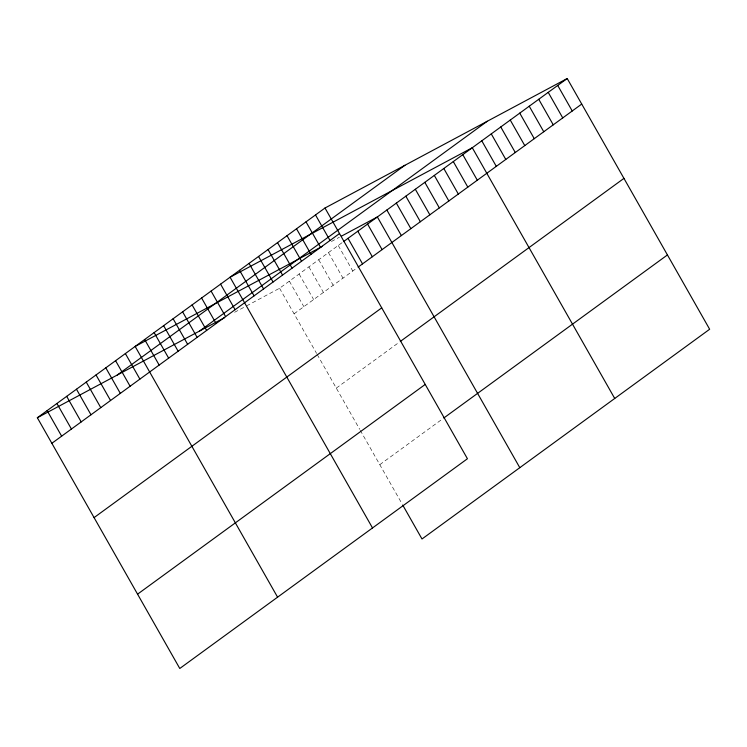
<?xml version="1.0" encoding="UTF-8"?>
<svg xmlns="http://www.w3.org/2000/svg" width="747" height="747" viewBox="0 0 747 747"><rect width="100%" height="100%" fill="white"/><g stroke="black" fill="none" stroke-linecap="round" stroke-linejoin="round"><path stroke-width="0.56" stroke-dasharray="3.73 2.8" d="M246.594 305.887L279.565 288.258L342.696 242.233M294.075 313.805L357.206 267.781M336.29 388.113L399.421 342.089M379.784 464.681L442.915 418.656M331.407 241.514L339.399 237.247M234.605 312.293L245.595 306.419M338.242 245.474L352.761 271.021M328.465 252.598L342.976 278.145M318.689 259.732L333.199 285.279M308.903 266.866L323.423 292.413M299.127 274L313.637 299.547M289.341 281.124L303.861 306.672M279.565 288.258L316.597 353.434M317.158 354.433L359.709 429.338M360.269 430.328L402.306 504.309"/><path stroke-width="1.12" d="M325.001 208.011L467.435 458.742L179.784 668.481L37.35 417.75L325.001 208.011L567.216 78.519L709.65 329.25L421.999 538.989L402.866 505.299M117.279 375.013L404.93 165.274M199.636 330.986L487.287 121.247M51.86 443.298L339.512 233.559M343.583 241.58L567.216 78.519M358.093 267.127L581.726 104.066M94.075 517.606L381.726 307.867M400.308 341.444L623.941 178.384M137.569 594.164L425.22 384.434M443.802 418.003L667.435 254.942M322.415 246.323L135.151 346.44L277.585 597.17M341.398 236.173L377.366 216.947L519.8 467.678M37.35 417.75L224.614 317.634M557.72 85.438L572.23 110.986M548.233 92.367L562.743 117.914M538.736 99.286L553.247 124.833M529.24 106.205L543.76 131.752M519.753 113.124L534.264 138.671M510.257 120.052L524.777 145.6M500.77 126.971L515.281 152.519M491.274 133.89L505.784 159.438M481.778 140.81L496.297 166.357M614.725 398.468L472.291 147.738L230.076 277.221L372.51 527.952M462.795 154.657L477.314 180.204M453.308 161.576L467.818 187.124M443.811 168.495L458.322 194.043M434.324 175.414L448.835 200.971M424.828 182.343L439.339 207.89M415.332 189.262L429.852 214.809M405.845 196.181L420.356 221.728M396.349 203.1L410.859 228.657M386.862 210.028L401.372 235.576M367.589 224.081L382.1 249.629M357.804 231.206L372.323 256.753M348.027 238.34L362.538 263.887M315.505 214.931L330.015 240.478M306.018 221.85L320.528 247.397M296.522 228.769L311.032 254.325M287.025 235.697L301.545 261.245M277.539 242.616L292.049 268.164M268.042 249.535L282.553 275.083M258.555 256.454L273.066 282.002M249.059 263.383L263.57 288.93M239.563 270.302L254.083 295.849M220.58 284.14L235.1 309.688M211.093 291.069L225.603 316.616M201.597 297.988L216.107 323.535M192.1 304.907L206.62 330.454M182.613 311.826L197.124 337.373M173.117 318.754L187.637 344.302M163.63 325.673L178.141 351.221M154.134 332.592L168.645 358.14M144.647 339.512L159.158 365.059M125.375 353.564L139.885 379.112M115.589 360.698L130.099 386.246M105.813 367.832L120.323 393.38M96.027 374.957L110.547 400.504M86.25 382.09L100.761 407.638M76.474 389.224L90.985 414.772M66.688 396.349L81.199 421.896M56.912 403.483L71.423 429.03M47.126 410.617L61.646 436.164"/></g></svg>
